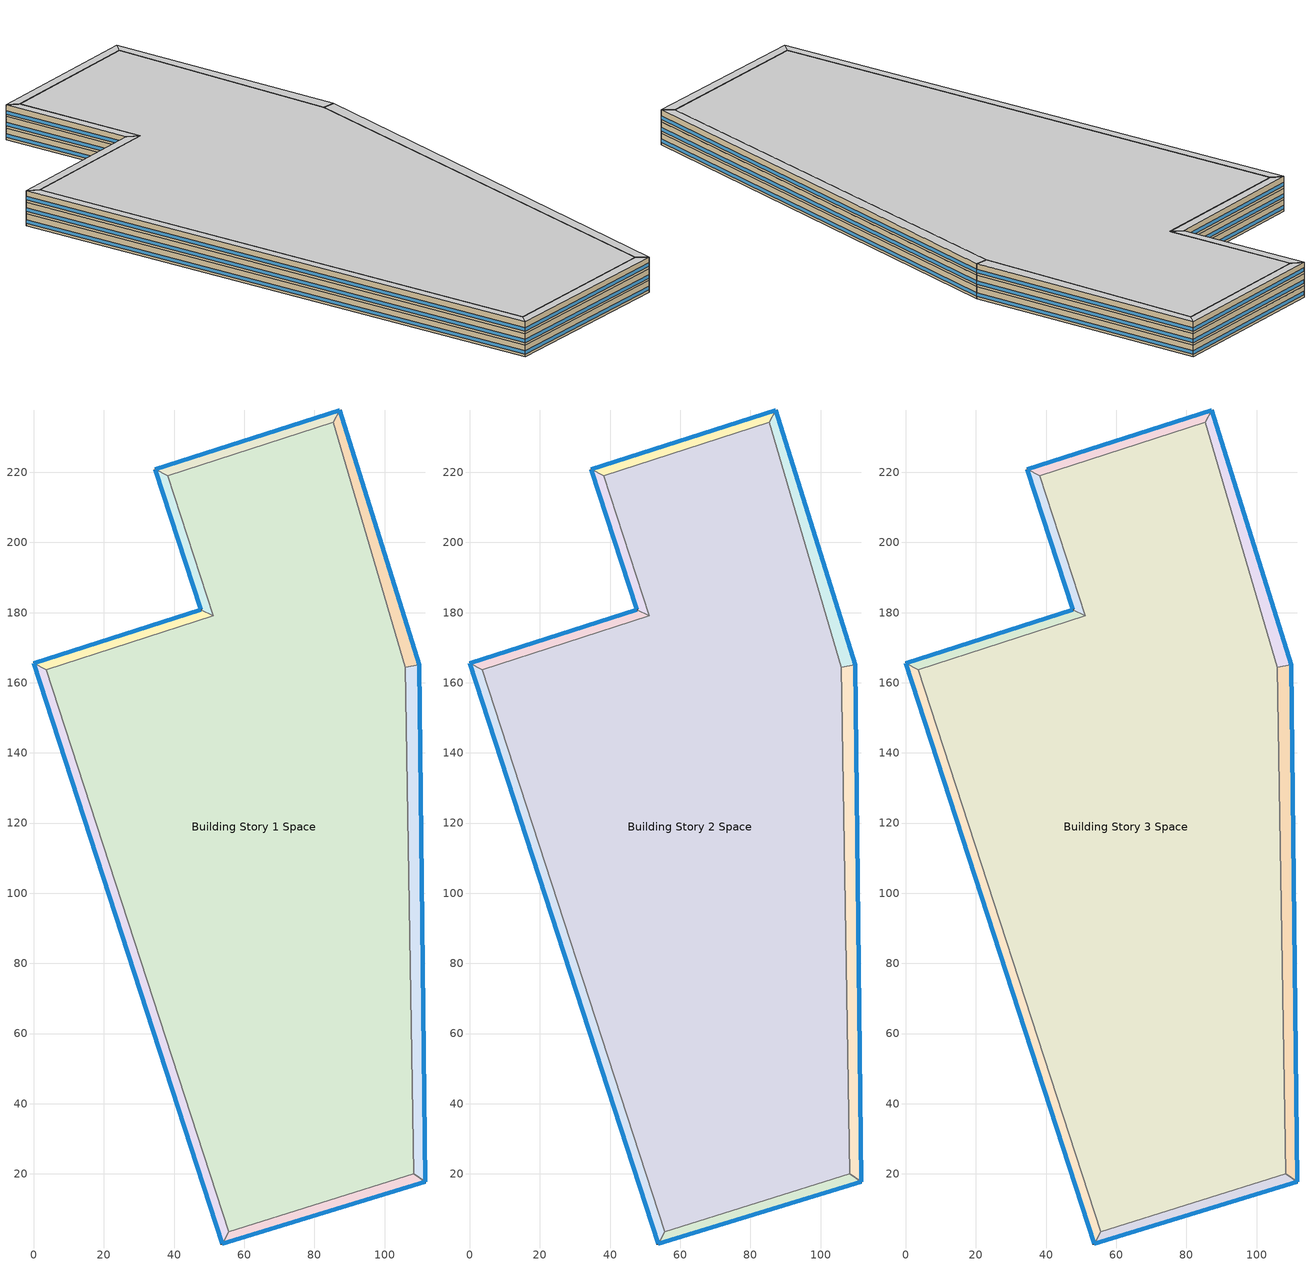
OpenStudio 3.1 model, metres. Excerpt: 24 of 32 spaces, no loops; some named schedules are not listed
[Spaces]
Building Story 1 Space
 floor ground: 105.93,164.49 108.38,20.09 55.57,3.55 3.56,163.73 51.15,179.06 38.19,218.99 85.39,234.21 z0
 wall adiabatic (Typical Interior Wall): 108.38,20.09 105.93,164.49 85.39,234.21 38.19,218.99 51.15,179.06 3.56,163.73 55.57,3.55 108.38,20.09 z0:3.6
 ceiling adiabatic (Typical Interior Floor): 85.39,234.21 38.19,218.99 51.15,179.06 3.56,163.73 55.57,3.55 108.38,20.09 105.93,164.49 z3.6
Building Story 1 Space 1
 floor ground: 109.88,165.12 111.61,17.73 108.38,20.09 105.93,164.49 z0
 wall outside: 111.61,17.73 109.88,165.12 z0:3.6
 wall adiabatic (Typical Interior Wall): 109.88,165.12 105.93,164.49 108.38,20.09 111.61,17.73 z0:3.6
 window: 111.61,17.76 109.88,165.09 z0.76:1.84
 ceiling adiabatic (Typical Interior Ceiling): 105.93,164.49 108.38,20.09 111.61,17.73 109.88,165.12 z3.6
Building Story 1 Space 2
 floor ground: 111.61,17.73 53.73,0 55.57,3.55 108.38,20.09 z0
 wall outside: 53.73,0 111.61,17.73 z0:3.6
 wall adiabatic (Typical Interior Wall): 111.61,17.73 108.38,20.09 55.57,3.55 53.73,0 z0:3.6
 window: 53.75,0.01 111.58,17.72 z0.76:1.84
 ceiling adiabatic (Typical Interior Ceiling): 108.38,20.09 55.57,3.55 53.73,0 111.61,17.73 z3.6
Building Story 1 Space 3
 floor ground: 53.73,0 0,165.55 3.56,163.73 55.57,3.55 z0
 wall outside: 0,165.55 53.73,0 z0:3.6
 wall adiabatic (Typical Interior Wall): 53.73,0 55.57,3.55 3.56,163.73 0,165.55 z0:3.6
 window: 0.01,165.52 53.72,0.02 z0.76:1.84
 ceiling adiabatic (Typical Interior Ceiling): 55.57,3.55 3.56,163.73 0,165.55 53.73,0 z3.6
Building Story 1 Space 4
 floor ground: 0,165.55 47.59,180.88 51.15,179.06 3.56,163.73 z0
 wall outside: 47.59,180.88 0,165.55 z0:3.6
 wall adiabatic (Typical Interior Wall): 0,165.55 3.56,163.73 51.15,179.06 47.59,180.88 z0:3.6
 window: 47.56,180.87 0.02,165.55 z0.76:1.84
 ceiling adiabatic (Typical Interior Ceiling): 3.56,163.73 51.15,179.06 47.59,180.88 0,165.55 z3.6
Building Story 1 Space 5
 floor ground: 47.59,180.88 34.63,220.81 38.19,218.99 51.15,179.06 z0
 wall outside: 34.63,220.81 47.59,180.88 z0:3.6
 wall adiabatic (Typical Interior Wall): 47.59,180.88 51.15,179.06 38.19,218.99 34.63,220.81 z0:3.6
 window: 34.64,220.79 47.58,180.9 z0.76:1.84
 ceiling adiabatic (Typical Interior Ceiling): 51.15,179.06 38.19,218.99 34.63,220.81 47.59,180.88 z3.6
Building Story 1 Space 6
 floor ground: 34.63,220.81 87.23,237.76 85.39,234.21 38.19,218.99 z0
 wall outside: 87.23,237.76 34.63,220.81 z0:3.6
 wall adiabatic (Typical Interior Wall): 34.63,220.81 38.19,218.99 85.39,234.21 87.23,237.76 z0:3.6
 window: 87.2,237.75 34.65,220.82 z0.76:1.84
 ceiling adiabatic (Typical Interior Ceiling): 38.19,218.99 85.39,234.21 87.23,237.76 34.63,220.81 z3.6
Building Story 1 Space 7
 floor ground: 87.23,237.76 109.88,165.12 105.93,164.49 85.39,234.21 z0
 wall outside: 109.88,165.12 87.23,237.76 z0:3.6
 wall adiabatic (Typical Interior Wall): 87.23,237.76 85.39,234.21 105.93,164.49 109.88,165.12 z0:3.6
 window: 109.87,165.14 87.24,237.73 z0.76:1.84
 ceiling adiabatic (Typical Interior Ceiling): 85.39,234.21 105.93,164.49 109.88,165.12 87.23,237.76 z3.6
Building Story 2 Space
 floor adiabatic (Typical Interior Floor): 105.93,164.49 108.38,20.09 55.57,3.55 3.56,163.73 51.15,179.06 38.19,218.99 85.39,234.21 z3.6
 wall adiabatic (Typical Interior Wall): 108.38,20.09 105.93,164.49 85.39,234.21 38.19,218.99 51.15,179.06 3.56,163.73 55.57,3.55 108.38,20.09 z3.6:7.2
 ceiling adiabatic (Typical Interior Floor): 85.39,234.21 38.19,218.99 51.15,179.06 3.56,163.73 55.57,3.55 108.38,20.09 105.93,164.49 z7.2
Building Story 2 Space 1
 floor adiabatic (Typical Interior Ceiling): 109.88,165.12 111.61,17.73 108.38,20.09 105.93,164.49 z3.6
 wall outside: 111.61,17.73 109.88,165.12 z3.6:7.2
 wall adiabatic (Typical Interior Wall): 109.88,165.12 105.93,164.49 108.38,20.09 111.61,17.73 z3.6:7.2
 window: 111.61,17.76 109.88,165.09 z4.36:5.44
 ceiling adiabatic (Typical Interior Floor): 105.93,164.49 108.38,20.09 111.61,17.73 109.88,165.12 z7.2
Building Story 2 Space 2
 floor adiabatic (Typical Interior Ceiling): 111.61,17.73 53.73,0 55.57,3.55 108.38,20.09 z3.6
 wall outside: 53.73,0 111.61,17.73 z3.6:7.2
 wall adiabatic (Typical Interior Wall): 111.61,17.73 108.38,20.09 55.57,3.55 53.73,0 z3.6:7.2
 window: 53.75,0.01 111.58,17.72 z4.36:5.44
 ceiling adiabatic (Typical Interior Floor): 108.38,20.09 55.57,3.55 53.73,0 111.61,17.73 z7.2
Building Story 2 Space 3
 floor adiabatic (Typical Interior Ceiling): 53.73,0 0,165.55 3.56,163.73 55.57,3.55 z3.6
 wall outside: 0,165.55 53.73,0 z3.6:7.2
 wall adiabatic (Typical Interior Wall): 53.73,0 55.57,3.55 3.56,163.73 0,165.55 z3.6:7.2
 window: 0.01,165.52 53.72,0.02 z4.36:5.44
 ceiling adiabatic (Typical Interior Floor): 55.57,3.55 3.56,163.73 0,165.55 53.73,0 z7.2
Building Story 2 Space 4
 floor adiabatic (Typical Interior Ceiling): 0,165.55 47.59,180.88 51.15,179.06 3.56,163.73 z3.6
 wall outside: 47.59,180.88 0,165.55 z3.6:7.2
 wall adiabatic (Typical Interior Wall): 0,165.55 3.56,163.73 51.15,179.06 47.59,180.88 z3.6:7.2
 window: 47.56,180.87 0.02,165.55 z4.36:5.44
 ceiling adiabatic (Typical Interior Floor): 3.56,163.73 51.15,179.06 47.59,180.88 0,165.55 z7.2
Building Story 2 Space 5
 floor adiabatic (Typical Interior Ceiling): 47.59,180.88 34.63,220.81 38.19,218.99 51.15,179.06 z3.6
 wall outside: 34.63,220.81 47.59,180.88 z3.6:7.2
 wall adiabatic (Typical Interior Wall): 47.59,180.88 51.15,179.06 38.19,218.99 34.63,220.81 z3.6:7.2
 window: 34.64,220.79 47.58,180.9 z4.36:5.44
 ceiling adiabatic (Typical Interior Floor): 51.15,179.06 38.19,218.99 34.63,220.81 47.59,180.88 z7.2
Building Story 2 Space 6
 floor adiabatic (Typical Interior Ceiling): 34.63,220.81 87.23,237.76 85.39,234.21 38.19,218.99 z3.6
 wall outside: 87.23,237.76 34.63,220.81 z3.6:7.2
 wall adiabatic (Typical Interior Wall): 34.63,220.81 38.19,218.99 85.39,234.21 87.23,237.76 z3.6:7.2
 window: 87.2,237.75 34.65,220.82 z4.36:5.44
 ceiling adiabatic (Typical Interior Floor): 38.19,218.99 85.39,234.21 87.23,237.76 34.63,220.81 z7.2
Building Story 2 Space 7
 floor adiabatic (Typical Interior Ceiling): 87.23,237.76 109.88,165.12 105.93,164.49 85.39,234.21 z3.6
 wall outside: 109.88,165.12 87.23,237.76 z3.6:7.2
 wall adiabatic (Typical Interior Wall): 87.23,237.76 85.39,234.21 105.93,164.49 109.88,165.12 z3.6:7.2
 window: 109.87,165.14 87.24,237.73 z4.36:5.44
 ceiling adiabatic (Typical Interior Ceiling): 85.39,234.21 105.93,164.49 109.88,165.12 87.23,237.76 z7.2
Building Story 3 Space
 floor adiabatic (Typical Interior Floor): 105.93,164.49 108.38,20.09 55.57,3.55 3.56,163.73 51.15,179.06 38.19,218.99 85.39,234.21 z7.2
 wall adiabatic (Typical Interior Wall): 108.38,20.09 105.93,164.49 85.39,234.21 38.19,218.99 51.15,179.06 3.56,163.73 55.57,3.55 108.38,20.09 z7.2:10.8
 ceiling adiabatic (Typical Interior Ceiling): 85.39,234.21 38.19,218.99 51.15,179.06 3.56,163.73 55.57,3.55 108.38,20.09 105.93,164.49 z10.8
Building Story 3 Space 1
 floor adiabatic (Typical Interior Floor): 109.88,165.12 111.61,17.73 108.38,20.09 105.93,164.49 z7.2
 wall outside: 111.61,17.73 109.88,165.12 z7.2:10.8
 wall adiabatic (Typical Interior Wall): 109.88,165.12 105.93,164.49 108.38,20.09 111.61,17.73 z7.2:10.8
 window: 111.61,17.76 109.88,165.09 z7.96:9.04
 ceiling adiabatic (Typical Interior Ceiling): 105.93,164.49 108.38,20.09 111.61,17.73 109.88,165.12 z10.8
Building Story 3 Space 2
 floor adiabatic (Typical Interior Floor): 111.61,17.73 53.73,0 55.57,3.55 108.38,20.09 z7.2
 wall outside: 53.73,0 111.61,17.73 z7.2:10.8
 wall adiabatic (Typical Interior Wall): 111.61,17.73 108.38,20.09 55.57,3.55 53.73,0 z7.2:10.8
 window: 53.75,0.01 111.58,17.72 z7.96:9.04
 ceiling adiabatic (Typical Interior Ceiling): 108.38,20.09 55.57,3.55 53.73,0 111.61,17.73 z10.8
Building Story 3 Space 3
 floor adiabatic (Typical Interior Floor): 53.73,0 0,165.55 3.56,163.73 55.57,3.55 z7.2
 wall outside: 0,165.55 53.73,0 z7.2:10.8
 wall adiabatic (Typical Interior Wall): 53.73,0 55.57,3.55 3.56,163.73 0,165.55 z7.2:10.8
 window: 0.01,165.52 53.72,0.02 z7.96:9.04
 ceiling adiabatic (Typical Interior Ceiling): 55.57,3.55 3.56,163.73 0,165.55 53.73,0 z10.8
Building Story 3 Space 4
 floor adiabatic (Typical Interior Floor): 0,165.55 47.59,180.88 51.15,179.06 3.56,163.73 z7.2
 wall outside: 47.59,180.88 0,165.55 z7.2:10.8
 wall adiabatic (Typical Interior Wall): 0,165.55 3.56,163.73 51.15,179.06 47.59,180.88 z7.2:10.8
 window: 47.56,180.87 0.02,165.55 z7.96:9.04
 ceiling adiabatic (Typical Interior Ceiling): 3.56,163.73 51.15,179.06 47.59,180.88 0,165.55 z10.8
Building Story 3 Space 5
 floor adiabatic (Typical Interior Floor): 47.59,180.88 34.63,220.81 38.19,218.99 51.15,179.06 z7.2
 wall outside: 34.63,220.81 47.59,180.88 z7.2:10.8
 wall adiabatic (Typical Interior Wall): 47.59,180.88 51.15,179.06 38.19,218.99 34.63,220.81 z7.2:10.8
 window: 34.64,220.79 47.58,180.9 z7.96:9.04
 ceiling adiabatic (Typical Interior Ceiling): 51.15,179.06 38.19,218.99 34.63,220.81 47.59,180.88 z10.8
Building Story 3 Space 6
 floor adiabatic (Typical Interior Floor): 34.63,220.81 87.23,237.76 85.39,234.21 38.19,218.99 z7.2
 wall outside: 87.23,237.76 34.63,220.81 z7.2:10.8
 wall adiabatic (Typical Interior Wall): 34.63,220.81 38.19,218.99 85.39,234.21 87.23,237.76 z7.2:10.8
 window: 87.2,237.75 34.65,220.82 z7.96:9.04
 ceiling adiabatic (Typical Interior Ceiling): 38.19,218.99 85.39,234.21 87.23,237.76 34.63,220.81 z10.8
Building Story 3 Space 7
 floor adiabatic (Typical Interior Ceiling): 87.23,237.76 109.88,165.12 105.93,164.49 85.39,234.21 z7.2
 wall outside: 109.88,165.12 87.23,237.76 z7.2:10.8
 wall adiabatic (Typical Interior Wall): 87.23,237.76 85.39,234.21 105.93,164.49 109.88,165.12 z7.2:10.8
 window: 109.87,165.14 87.24,237.73 z7.96:9.04
 ceiling adiabatic (Typical Interior Ceiling): 85.39,234.21 105.93,164.49 109.88,165.12 87.23,237.76 z10.8
shading: 109.88,165.12 111.61,17.73 53.73,0 0,165.55 47.59,180.88 34.63,220.81 87.23,237.76 z0; 109.88,165.12 111.61,17.73 53.73,0 0,165.55 47.59,180.88 34.63,220.81 87.23,237.76 z0; 109.88,165.12 111.61,17.73 53.73,0 0,165.55 47.59,180.88 34.63,220.81 87.23,237.76 z0; 109.88,165.12 111.61,17.73 53.73,0 0,165.55 47.59,180.88 34.63,220.81 87.23,237.76 z0; 109.88,165.12 111.61,17.73 53.73,0 0,165.55 47.59,180.88 34.63,220.81 87.23,237.76 z0; 109.88,165.12 111.61,17.73 53.73,0 0,165.55 47.59,180.88 34.63,220.81 87.23,237.76 z0; 109.88,165.12 111.61,17.73 53.73,0 0,165.55 47.59,180.88 34.63,220.81 87.23,237.76 z0; 109.88,165.12 111.61,17.73 53.73,0 0,165.55 47.59,180.88 34.63,220.81 87.23,237.76 z0; 109.88,165.12 111.61,17.73 53.73,0 0,165.55 47.59,180.88 34.63,220.81 87.23,237.76 z0; 109.88,165.12 111.61,17.73 53.73,0 0,165.55 47.59,180.88 34.63,220.81 87.23,237.76 z0; 109.88,165.12 111.61,17.73 53.73,0 0,165.55 47.59,180.88 34.63,220.81 87.23,237.76 z0
[Site]
Buffalo Niagara Intl Ap_NY_USA: Latitude {deg}=42.8132; Longitude {deg}=-78.8479; Time Zone {hr}=-5; Elevation {m}=215; Terrain=City
[Site:WaterMainsTemperature]
Calculation Method=Correlation; Annual Average Outdoor Air Temperature {C}=8.96667; Maximum Difference In Monthly Average Outdoor Air Temperatures {deltaC}=26.2
[SizingPeriod:DesignDay] Barometric Pressure {Pa}=98769; Sky Clearness=0; Rain Indicator=0; Snow Indicator=0; Day of Month=21; Daylight Saving Time Indicator=0; Humidity Indicating Type=Wetbulb; Dry-Bulb Temperature Range Modifier Type=DefaultMultipliers
Name | Maximum Dry-Bulb Temperature {C} | Daily Dry-Bulb Temperature Range {deltaC} | Humidity Indicating Conditions at Maximum Dry-Bulb | Wind Speed {m/s} | Wind Direction {deg} | Month | Day Type | Solar Model Indicator | ASHRAE Taub | ASHRAE Taud
Buffalo Niagara Intl Ap Ann Clg .4% Condns DB=>MWB 1 | 30.3 | 9.3 | 21.8 | 5.7 | 240 | 7 | SummerDesignDay | ASHRAETau | 0.462 | 2.001
Buffalo Niagara Intl Ap Ann Clg .4% Condns WB=>MDB 1 | 27.8 | 9.3 | 23.8 | 5.7 | 240 | 7 | SummerDesignDay | ASHRAETau | 0.462 | 2.001
Buffalo Niagara Intl Ap Ann Htg 99.6% Condns DB 1 | -16.3 | 0 | -16.3 | 5.1 | 270 | 1 | WinterDesignDay | ASHRAEClearSky
[ClimateZones]
Climate Zone Institution Name 1=ASHRAE; Climate Zone Document Name 1=ANSI/ASHRAE Standard 169; Climate Zone Document Year 1=2006; Climate Zone Value 1=6A
[Site:GroundTemperature:FCfactorMethod]
January Ground Temperature {C}=7.4; February Ground Temperature {C}=-0; March Ground Temperature {C}=-7.6; April Ground Temperature {C}=-12.6; May Ground Temperature {C}=-7.7; June Ground Temperature {C}=0.3; July Ground Temperature {C}=7; August Ground Temperature {C}=14.2; September Ground Temperature {C}=19.2; October Ground Temperature {C}=20.9; November Ground Temperature {C}=20; December Ground Temperature {C}=15.4
[Building]
Mixed_use 1: Nominal Floor to Floor Height {m}=3.6; Default Construction Set=Res 90.1-2013 - Office - ASHRAE 169-2013-6A; Standards Number of Stories=4; Standards Number of Above Ground Stories=4; Standards Building Type=Office
[DefaultConstructionSet]
Res 90.1-2013 - Office - ASHRAE 169-2013-6A: Default Exterior Surface Constructions=Default Surface Constructions 1; Default Interior Surface Constructions=Default Surface Constructions 2; Default Ground Contact Surface Constructions=Default Surface Constructions 3; Default Exterior SubSurface Constructions=Default Sub Surface Constructions 1; Default Interior SubSurface Constructions=Default Sub Surface Constructions 2; Interior Partition Construction=Typical Interior Partition
[DefaultSurfaceConstructions]
Name | Floor Construction | Wall Construction | Roof Ceiling Construction
Default Surface Constructions 1 | Typical Insulated Exterior Mass Floor R-19.61 | Typical Insulated Exterior Mass Wall R-12.5 | Typical IEAD Roof R-31.25
Default Surface Constructions 2 | Typical Interior Floor | Typical Interior Wall | Typical Interior Ceiling
Default Surface Constructions 3 | Typical Insulated Carpeted 8in Slab Floor | Typical Insulated Basement Mass Wall
[Construction]
Typical Insulated Exterior Mass Floor R-19.61: Typical Insulation R-17.04, 4 in. Normalweight Concrete Floor, Typical Carpet Pad
Typical Insulated Exterior Mass Wall R-12.5: 1IN Stucco, 8IN CONCRETE HW RefBldg, Typical Insulation R-10.11, 1/2IN Gypsum
Typical IEAD Roof R-31.25: Roof Membrane, Typical Insulation R-30.13, Metal Roof Surface
Typical Interior Floor: 100mm Normalweight concrete floor, CP02 CARPET PAD
Typical Interior Wall: G01 13mm gypsum board, G01 13mm gypsum board
Typical Interior Ceiling: CP02 CARPET PAD, 100mm Normalweight concrete floor
Typical Insulated Carpeted 8in Slab Floor: 8 in. Normalweight Concrete Floor, Typical Carpet Pad
Typical Insulated Basement Mass Wall: 8 in. Concrete Block Basement Wall
U 0.48 SHGC 0.40 Dbl Ref-D Clr 6mm/13mm: REF D CLEAR 6MM, AIR 13MM, CLEAR 6MM
Typical Insulated Metal Door R-2.0: F08 Metal surface, Typical Insulation R-1.15
U 0.44 SHGC 0.26 Dbl Ref-B-H Clr 6mm/13mm Air: REF B CLEAR HI 6MM, AIR 13MM, CLEAR 6MM
Typical Overhead Door R-2.0: Typical Insulation R-1.15 1
Window_U_0.50_SHGC_0.40_Skylight_Frame_Width_0.430_in: Glass_2052_LayerAvg, Gap_1_W_0_0038, Glass_2027F_LayerAvg
Typical Interior Window: Clear 3mm
Typical Interior Door; Typical Interior Partition: G05 25mm wood
InteriorFurnishings 1: Std Wood 6inch 1
InteriorFurnishings 2: Std Wood 6inch 2
[Material:NoMass] Roughness=Smooth; Thermal Absorptance=0.9; Solar Absorptance=0.7
Name | Thermal Resistance {m2-K/W} | Visible Absorptance
Typical Insulation R-17.04 | 3.00072 | 0.7
Typical Carpet Pad; CP02 CARPET PAD | 0.21648 | 0.8
Typical Insulation R-10.11 | 1.78074 | 0.7
Typical Insulation R-30.13 | 5.30668 | 0.7
Typical Insulation R-1.15 | 0.202509 | 0.7
Typical Insulation R-1.15 1 | 0.202527 | 0.7
[Material] Thermal Absorptance=0.9
Name | Roughness | Thickness {m} | Conductivity {W/m-K} | Density {kg/m3} | Specific Heat {J/kg-K} | Solar Absorptance | Visible Absorptance
4 in. Normalweight Concrete Floor | MediumRough | 0.1016 | 2.31 | 2322 | 832 | 0.7 | 0.7
1IN Stucco | Smooth | 0.0253 | 0.6918 | 1858 | 837 | 0.7 | 0.92
8IN CONCRETE HW RefBldg | Rough | 0.2032 | 1.311 | 2240 | 836.8 | 0.7 | 0.7
1/2IN Gypsum | Smooth | 0.0127 | 0.16 | 784.9 | 830 | 0.4 | 0.4
Roof Membrane | VeryRough | 0.0095 | 0.16 | 1121.29 | 1460 | 0.7 | 0.7
Metal Roof Surface; F08 Metal surface | Smooth | 0.0008 | 45.28 | 7824 | 500 | 0.7 | 0.7
100mm Normalweight concrete floor | MediumRough | 0.1016 | 2.31045 | 2322 | 832.557 | 0.7 | 0.7
G01 13mm gypsum board | Smooth | 0.0127 | 0.160031 | 800.001 | 1090.73 | 0.7 | 0.5
8 in. Normalweight Concrete Floor | MediumRough | 0.2032 | 2.31 | 2322 | 832 | 0.7 | 0.7
8 in. Concrete Block Basement Wall | MediumRough | 0.2032 | 1.326 | 1842 | 912 | 0.7 | 0.7
G05 25mm wood | MediumSmooth | 0.0254 | 0.15 | 608 | 1630 | 0.5 | 0.5
Std Wood 6inch 1; Std Wood 6inch 2 | MediumSmooth | 0.15 | 0.12 | 540 | 1210 | 0.7 | 0.7
[DefaultSubSurfaceConstructions]
Name | Fixed Window Construction | Operable Window Construction | Door Construction | Glass Door Construction | Overhead Door Construction | Skylight Construction | Tubular Daylight Dome Construction | Tubular Daylight Diffuser Construction
Default Sub Surface Constructions 1 | U 0.48 SHGC 0.40 Dbl Ref-D Clr 6mm/13mm | U 0.48 SHGC 0.40 Dbl Ref-D Clr 6mm/13mm | Typical Insulated Metal Door R-2.0 | U 0.44 SHGC 0.26 Dbl Ref-B-H Clr 6mm/13mm Air | Typical Overhead Door R-2.0 | Window_U_0.50_SHGC_0.40_Skylight_Frame_Width_0.430_in | Typical Interior Window | Typical Interior Window
Default Sub Surface Constructions 2 | Typical Interior Window | Typical Interior Window | Typical Interior Door
[WindowMaterial:Glazing] Optical Data Type=SpectralAverage; Infrared Transmittance at Normal Incidence=0; Dirt Correction Factor for Solar and Visible Transmittance=1; Solar Diffusing=No
Name | Thickness {m} | Solar Transmittance at Normal Incidence | Front Side Solar Reflectance at Normal Incidence | Back Side Solar Reflectance at Normal Incidence | Visible Transmittance at Normal Incidence | Front Side Visible Reflectance at Normal Incidence | Back Side Visible Reflectance at Normal Incidence | Front Side Infrared Hemispherical Emissivity | Back Side Infrared Hemispherical Emissivity | Conductivity {W/m-K}
REF D CLEAR 6MM | 0.006 | 0.429 | 0.308 | 0.379 | 0.334 | 0.453 | 0.505 | 0.84 | 0.82 | 0.9
CLEAR 6MM | 0.006 | 0.775 | 0.071 | 0.071 | 0.881 | 0.08 | 0.08 | 0.84 | 0.84 | 0.9
REF B CLEAR HI 6MM | 0.006 | 0.24 | 0.16 | 0.32 | 0.3 | 0.16 | 0.29 | 0.84 | 0.6 | 0.9
Glass_2052_LayerAvg | 0.00837 | 0.507767 | 0.054228 | 0.0544931 | 0.586833 | 0.05805 | 0.058397 | 0.84 | 0.84 | 1
Glass_2027F_LayerAvg | 0.004 | 0.369744 | 0.470069 | 0.340935 | 0.765222 | 0.0546 | 0.073741 | 0.03675 | 0.84 | 1
Clear 3mm | 0.003 | 0.837 | 0.075 | 0.075 | 0.898 | 0.081 | 0.081 | 0.84 | 0.84 | 0.9
[WindowMaterial:Gas] Gas Type=Air
Name | Thickness {m}
AIR 13MM | 0.0127
Gap_1_W_0_0038 | 0.0038
[People:Definition] Number of People Calculation Method=People/Area; Fraction Radiant=0.3; Enable ASHRAE 55 Comfort Warnings=Yes; Mean Radiant Temperature Calculation Type=ZoneAveraged; Thermal Comfort Model Type 1=Fanger
Name | People per Space Floor Area {person/m2}
FullServiceRestaurant Dining People Definition | 0.753474
FullServiceRestaurant Kitchen People Definition; Office WholeBuilding - Lg Office People Definition | 0.0538196
[Lights:Definition] Design Level Calculation Method=Watts/Area; Fraction Radiant=0.7; Fraction Visible=0.2; Return Air Fraction=0
Name | Watts per Space Floor Area {W/m2}
FullServiceRestaurant Dining Lights Definition | 9.57988
FullServiceRestaurant Kitchen Lights Definition | 13.0243
Office OfficeLarge Data Center Lights Definition; Office OfficeLarge Main Data Center Lights Definition; Office WholeBuilding - Lg Office Lights Definition | 8.82641
[ElectricEquipment:Definition] Design Level Calculation Method=Watts/Area
Name | Watts per Space Floor Area {W/m2} | Fraction Latent | Fraction Radiant | Fraction Lost
FullServiceRestaurant Dining Elec Equip Definition | 64.9279 | 0.25 | 0.3 | 0
FullServiceRestaurant Kitchen Elec Equip Definition | 403.97 | 0.25 | 0.3 | 0.2
Office OfficeLarge Data Center Elec Equip Definition | 215.278 | 0 | 0.5 | 0
Office OfficeLarge Main Data Center Elec Equip Definition | 484.376 | 0 | 0.5 | 0
Office WholeBuilding - Lg Office Elec Equip Definition | 8.07007 | 0 | 0.5 | 0
Elevator Lift Motor 1 - pre-normalized value was 16055 W. | 0.919002 | 0 | 0 | 1
Elevator Lights 1 - pre-normalized value was 32 W. | 0.00185166 |  | 0.5
Elevator Fan 1 - pre-normalized value was 31 W. | 0.00177204 |  | 0.5
[DesignSpecification:OutdoorAir] Outdoor Air Method=Sum
Name | Outdoor Air Flow per Floor Area {m3/s-m2} | Outdoor Air Flow per Person {m3/s-person}
Blended OA | 0.000409087
Blended OA 1 | 0.0004318
Blended OA 2 | 0.0009144 | 0.00353961
[DefaultScheduleSet]
Story Ground Blended Space Type Schedule Set; Story Mid Blended Space Type Schedule Set; Story Mid2 Blended Space Type Schedule Set
[GasEquipment:Definition]
FullServiceRestaurant Kitchen Gas Equip Definition: Design Level Calculation Method=Watts/Area; Watts per Space Floor Area {W/m2}=649.246; Fraction Latent=0.1; Fraction Radiant=0.2; Fraction Lost=0.7
[SpaceInfiltration:DesignFlowRate] Schedule=Always On Discrete; Design Flow Rate Calculation Method=Flow/ExteriorArea; Constant Term Coefficient=0; Temperature Term Coefficient=0; Velocity Term Coefficient=0.224; Velocity Squared Term Coefficient=0
Name | Space or SpaceType | Flow per Exterior Surface Area {m3/s-m2}
FullServiceRestaurant Dining A  - Story Mid2 Infiltration; FullServiceRestaurant Dining C  - Story Mid2 Infiltration | Story Mid2 Blended Space Type | 7.28183e-05
FullServiceRestaurant Dining A end_b - Story Mid2 Infiltration; FullServiceRestaurant Dining C end_b - Story Mid2 Infiltration; FullServiceRestaurant Kitchen A end_a - Story Mid2 Infiltration; FullServiceRestaurant Kitchen C end_a - Story Mid2 Infiltration | Story Mid2 Blended Space Type | 9.65194e-06
FullServiceRestaurant Dining B end_b - Story Mid2 Infiltration; FullServiceRestaurant Kitchen B end_a - Story Mid2 Infiltration | Story Mid2 Blended Space Type | 0.000104263
FullServiceRestaurant Kitchen A  - Story Mid2 Infiltration; FullServiceRestaurant Kitchen C  - Story Mid2 Infiltration | Story Mid2 Blended Space Type | 8.84018e-05
Office WholeBuilding - Lg Office A  - Story Ground Infiltration; Office WholeBuilding - Lg Office C  - Story Ground Infiltration | Story Ground Blended Space Type | 0.000157058
Office WholeBuilding - Lg Office A  - Story Mid Infiltration; Office WholeBuilding - Lg Office C  - Story Mid Infiltration | Story Mid Blended Space Type | 0.00016122
Office WholeBuilding - Lg Office A end_a - Story Ground Infiltration; Office WholeBuilding - Lg Office C end_a - Story Ground Infiltration | Story Ground Blended Space Type | 9.65194e-06
Office WholeBuilding - Lg Office A end_a - Story Mid Infiltration; Office WholeBuilding - Lg Office A end_b - Story Mid Infiltration; Office WholeBuilding - Lg Office C end_a - Story Mid Infiltration; Office WholeBuilding - Lg Office C end_b - Story Mid Infiltration | Story Mid Blended Space Type | 9.65194e-06
Office WholeBuilding - Lg Office B end_a - Story Ground Infiltration | Story Ground Blended Space Type | 0.000104263
Office WholeBuilding - Lg Office B end_a - Story Mid Infiltration; Office WholeBuilding - Lg Office B end_b - Story Mid Infiltration | Story Mid Blended Space Type | 0.000104263
[ElectricEquipment]
Name | Electric Equipment Definition | Space or SpaceType | Schedule | Multiplier
35 Elevator Lift Motors | Elevator Lift Motor 1 - pre-normalized value was 16055 W. | Story Ground Blended Space Type | Elevator Schedule 1 | 35
35 Elevator Fans | Elevator Fan 1 - pre-normalized value was 31 W. | Story Ground Blended Space Type | Elevator Schedule 3 | 35
35 Elevator Lights | Elevator Lights 1 - pre-normalized value was 32 W. | Story Ground Blended Space Type | Elevator Schedule 2 | 35
Office WholeBuilding - Lg Office Elec Equip 1 | Office WholeBuilding - Lg Office Elec Equip Definition | Story Ground Blended Space Type | OfficeLarge BLDG_EQUIP_SCH | 0.9474
Office OfficeLarge Main Data Center Elec Equip 1 | Office OfficeLarge Main Data Center Elec Equip Definition | Story Ground Blended Space Type | DataCenter_EQUIP_SCH | 0.0338
Office OfficeLarge Data Center Elec Equip 1 | Office OfficeLarge Data Center Elec Equip Definition | Story Ground Blended Space Type | DataCenter_EQUIP_SCH | 0.0188
Office WholeBuilding - Lg Office Elec Equip 2 | Office WholeBuilding - Lg Office Elec Equip Definition | Story Mid Blended Space Type | OfficeLarge BLDG_EQUIP_SCH | 1
FullServiceRestaurant Kitchen Elec Equip 1 | FullServiceRestaurant Kitchen Elec Equip Definition | Story Mid2 Blended Space Type | RestaurantSitDown BLDG_EQUIP_SCH | 0.5456
FullServiceRestaurant Dining Elec Equip 1 | FullServiceRestaurant Dining Elec Equip Definition | Story Mid2 Blended Space Type | RestaurantSitDown BLDG_EQUIP_SCH | 0.4544
[Exterior:Lights:Definition]
Name | Design Level {W}
Parking Areas and Drives Def (W/ft^2) | 0.1
Building Facades Def (W/ft^2) | 0.15
Main Entries Def (W/ft) | 30
Other Doors Def (W/ft) | 20
[Exterior:Lights] Control Option=AstronomicalClock
Name | Exterior Lights Definition | Schedule | Multiplier
Parking Areas and Drives | Parking Areas and Drives Def (W/ft^2) | Schedule Ruleset 2 | 1.76885e+06
Building Facades | Building Facades Def (W/ft^2) | Schedule Ruleset 1 | 17703.4
Main Entries | Main Entries Def (W/ft) | Schedule Ruleset 2 | 75.2184
Other Doors | Other Doors Def (W/ft) | Schedule Ruleset 2 | 225.6552
[ThermostatSetpoint:DualSetpoint]
Name | Heating Setpoint Temperature Schedule | Cooling Setpoint Temperature Schedule
Story Ground Blended Space Type Thermostat; Story Ground Blended Space Type Thermostat 1; Story Ground Blended Space Type Thermostat 2; Story Ground Blended Space Type Thermostat 3; Story Ground Blended Space Type Thermostat 4; Story Ground Blended Space Type Thermostat 5; Story Ground Blended Space Type Thermostat 6; Story Ground Blended Space Type Thermostat 7; Story Mid Blended Space Type Thermostat; Story Mid Blended Space Type Thermostat 1; Story Mid Blended Space Type Thermostat 2; Story Mid Blended Space Type Thermostat 3; Story Mid Blended Space Type Thermostat 4; Story Mid Blended Space Type Thermostat 5; Story Mid Blended Space Type Thermostat 6; Story Mid Blended Space Type Thermostat 7 | OfficeLarge HTGSETP_SCH_YES_OPTIMUM | OfficeLarge CLGSETP_SCH_NO_SETBACK
Story Mid2 Blended Space Type Thermostat; Story Mid2 Blended Space Type Thermostat 1; Story Mid2 Blended Space Type Thermostat 2; Story Mid2 Blended Space Type Thermostat 3; Story Mid2 Blended Space Type Thermostat 4; Story Mid2 Blended Space Type Thermostat 5; Story Mid2 Blended Space Type Thermostat 6; Story Mid2 Blended Space Type Thermostat 7 | RestaurantSitDown HTGSETP_KITCHEN_SCH_NO_OPTIMUM | RestaurantSitDown CLGSETP_KITCHEN_SCH_NO_OPTIMUM
[InternalMass:Definition] Design Level Calculation Method=SurfaceArea/Area; Surface Area per Space Floor Area=2
Name | Construction
Internal Mass Definition 2 | InteriorFurnishings 1
Internal Mass Definition 3 | InteriorFurnishings 2
[InternalMass]
Name | Internal Mass Definition | Space or SpaceType | Multiplier
Office OfficeLarge Main Data Center B  - Story Ground Mass | Internal Mass Definition 2 | Story Ground Blended Space Type | 0.0309361
FullServiceRestaurant Kitchen A  - Story Mid2 Mass; FullServiceRestaurant Kitchen C  - Story Mid2 Mass | Internal Mass Definition 2 | Story Mid2 Blended Space Type | 0.0219177
Office OfficeLarge Data Center B  - Story Ground Mass | Internal Mass Definition 2 | Story Ground Blended Space Type | 0.0172071
Office OfficeLarge Data Center A  - Story Ground Mass; Office OfficeLarge Data Center C  - Story Ground Mass | Internal Mass Definition 2 | Story Ground Blended Space Type | 0.000796458
Office WholeBuilding - Lg Office A  - Story Ground Mass; Office WholeBuilding - Lg Office C  - Story Ground Mass | Internal Mass Definition 2 | Story Ground Blended Space Type | 0.0389399
Office WholeBuilding - Lg Office B end_a - Story Mid Mass; Office WholeBuilding - Lg Office B end_b - Story Mid Mass | Internal Mass Definition 2 | Story Mid Blended Space Type | 0.0258501
FullServiceRestaurant Dining A end_b - Story Mid2 Mass; FullServiceRestaurant Dining C end_b - Story Mid2 Mass; FullServiceRestaurant Kitchen A end_a - Story Mid2 Mass; FullServiceRestaurant Kitchen C end_a - Story Mid2 Mass | Internal Mass Definition 2 | Story Mid2 Blended Space Type | 0.00119652
Office WholeBuilding - Lg Office B end_a - Story Ground Mass | Internal Mass Definition 2 | Story Ground Blended Space Type | 0.0258501
Office WholeBuilding - Lg Office A  - Story Mid Mass; Office WholeBuilding - Lg Office C  - Story Mid Mass | Internal Mass Definition 2 | Story Mid Blended Space Type | 0.0399717
Office OfficeLarge Main Data Center A  - Story Ground Mass; Office OfficeLarge Main Data Center C  - Story Ground Mass | Internal Mass Definition 2 | Story Ground Blended Space Type | 0.00143193
Office WholeBuilding - Lg Office C end_a - Story Ground Mass; Office WholeBuilding - Lg Office A end_a - Story Ground Mass | Internal Mass Definition 2 | Story Ground Blended Space Type | 0.00119652
FullServiceRestaurant Kitchen B  - Story Mid2 Mass | Internal Mass Definition 2 | Story Mid2 Blended Space Type | 0.473521
Office WholeBuilding - Lg Office B  - Story Ground Mass | Internal Mass Definition 2 | Story Ground Blended Space Type | 0.841277
Office WholeBuilding - Lg Office A end_a - Story Mid Mass; Office WholeBuilding - Lg Office A end_b - Story Mid Mass; Office WholeBuilding - Lg Office C end_b - Story Mid Mass; Office WholeBuilding - Lg Office C end_a - Story Mid Mass | Internal Mass Definition 2 | Story Mid Blended Space Type | 0.00119652
Office WholeBuilding - Lg Office B  - Story Mid Mass | Internal Mass Definition 2 | Story Mid Blended Space Type | 0.86357
FullServiceRestaurant Kitchen B end_a - Story Mid2 Mass; FullServiceRestaurant Dining B end_b - Story Mid2 Mass | Internal Mass Definition 2 | Story Mid2 Blended Space Type | 0.0258501
FullServiceRestaurant Dining A  - Story Mid2 Mass; FullServiceRestaurant Dining C  - Story Mid2 Mass | Internal Mass Definition 2 | Story Mid2 Blended Space Type | 0.018054
FullServiceRestaurant Dining B  - Story Mid2 Mass | Internal Mass Definition 2 | Story Mid2 Blended Space Type | 0.390049
Building Story 2 Space 4 Mass | Internal Mass Definition 3 | Building Story 2 Space 4 | 1
Building Story 2 Space 3 Mass | Internal Mass Definition 3 | Building Story 2 Space 3 | 1
Building Story 3 Space 2 Mass | Internal Mass Definition 3 | Building Story 3 Space 2 | 1
Building Story 2 Space 2 Mass | Internal Mass Definition 3 | Building Story 2 Space 2 | 1
Building Story 1 Space 6 Mass | Internal Mass Definition 3 | Building Story 1 Space 6 | 1
Building Story 1 Space 7 Mass | Internal Mass Definition 3 | Building Story 1 Space 7 | 1
Building Story 2 Space 5 Mass | Internal Mass Definition 3 | Building Story 2 Space 5 | 1
Building Story 1 Space 4 Mass | Internal Mass Definition 3 | Building Story 1 Space 4 | 1
Building Story 1 Space 5 Mass | Internal Mass Definition 3 | Building Story 1 Space 5 | 1
Building Story 2 Space 6 Mass | Internal Mass Definition 3 | Building Story 2 Space 6 | 1
Building Story 1 Space Mass | Internal Mass Definition 3 | Building Story 1 Space | 1
Building Story 3 Space 6 Mass | Internal Mass Definition 3 | Building Story 3 Space 6 | 1
Building Story 1 Space 2 Mass | Internal Mass Definition 3 | Building Story 1 Space 2 | 1
Building Story 2 Space 1 Mass | Internal Mass Definition 3 | Building Story 2 Space 1 | 1
Building Story 2 Space Mass | Internal Mass Definition 3 | Building Story 2 Space | 1
Building Story 3 Space 4 Mass | Internal Mass Definition 3 | Building Story 3 Space 4 | 1
Building Story 1 Space 1 Mass | Internal Mass Definition 3 | Building Story 1 Space 1 | 1
Building Story 1 Space 3 Mass | Internal Mass Definition 3 | Building Story 1 Space 3 | 1
Building Story 2 Space 7 Mass | Internal Mass Definition 3 | Building Story 2 Space 7 | 1
Building Story 3 Space Mass | Internal Mass Definition 3 | Building Story 3 Space | 1
Building Story 3 Space 1 Mass | Internal Mass Definition 3 | Building Story 3 Space 1 | 1
Building Story 3 Space 3 Mass | Internal Mass Definition 3 | Building Story 3 Space 3 | 1
Building Story 3 Space 5 Mass | Internal Mass Definition 3 | Building Story 3 Space 5 | 1
Building Story 3 Space 7 Mass | Internal Mass Definition 3 | Building Story 3 Space 7 | 1
[People] Work Efficiency Schedule=Work Efficiency Schedule; Clothing Insulation Schedule=Clothing Schedule; Air Velocity Schedule=Air Velocity Schedule
Name | People Definition | Space or SpaceType | Number of People Schedule | Activity Level Schedule | Multiplier
Office WholeBuilding - Lg Office People 1 | Office WholeBuilding - Lg Office People Definition | Story Ground Blended Space Type | OfficeLarge BLDG_OCC_SCH | OfficeLarge ACTIVITY_SCH | 0.9474
Office WholeBuilding - Lg Office People 2 | Office WholeBuilding - Lg Office People Definition | Story Mid Blended Space Type | OfficeLarge BLDG_OCC_SCH | OfficeLarge ACTIVITY_SCH | 1
FullServiceRestaurant Kitchen People 1 | FullServiceRestaurant Kitchen People Definition | Story Mid2 Blended Space Type | RestaurantSitDown BLDG_OCC_SCH | RestaurantSitDown ACTIVITY_SCH | 0.5456
FullServiceRestaurant Dining People 1 | FullServiceRestaurant Dining People Definition | Story Mid2 Blended Space Type | RestaurantSitDown BLDG_OCC_SCH | RestaurantSitDown ACTIVITY_SCH | 0.4544
[Lights] Fraction Replaceable=1
Name | Lights Definition | Space or SpaceType | Schedule | Multiplier
Office WholeBuilding - Lg Office Lights 1 | Office WholeBuilding - Lg Office Lights Definition | Story Ground Blended Space Type | OfficeLarge BLDG_LIGHT_SCH_2013 | 0.9474
Office OfficeLarge Main Data Center Lights 1 | Office OfficeLarge Main Data Center Lights Definition | Story Ground Blended Space Type | OfficeLarge BLDG_LIGHT_SCH_2013 | 0.0338
Office OfficeLarge Data Center Lights 1 | Office OfficeLarge Data Center Lights Definition | Story Ground Blended Space Type | OfficeLarge BLDG_LIGHT_SCH_2013 | 0.0188
Office WholeBuilding - Lg Office Lights 2 | Office WholeBuilding - Lg Office Lights Definition | Story Mid Blended Space Type | OfficeLarge BLDG_LIGHT_SCH_2013 | 1
FullServiceRestaurant Kitchen Lights 1 | FullServiceRestaurant Kitchen Lights Definition | Story Mid2 Blended Space Type | RestaurantSitDown BLDG_LIGHT_KITCHEN_SCH_2010_2013 | 0.5456
FullServiceRestaurant Dining Lights 1 | FullServiceRestaurant Dining Lights Definition | Story Mid2 Blended Space Type | RestaurantSitDown BLDG_LIGHT_DINING_SCH_2013 | 0.4544
[GasEquipment]
FullServiceRestaurant Kitchen Gas Equip 1: Gas Equipment Definition=FullServiceRestaurant Kitchen Gas Equip Definition; Space or SpaceType=Story Mid2 Blended Space Type; Schedule=RestaurantSitDown Rest_GAS_EQUIP_SCH; Multiplier=0.5456
[SpaceType]
Name | Default Schedule Set | Design Specification Outdoor Air Object | Standards Building Type | Standards Space Type
Story Ground Blended Space Type | Story Ground Blended Space Type Schedule Set | Blended OA | Office | WholeBuilding - Lg Office
Story Mid Blended Space Type | Story Mid Blended Space Type Schedule Set | Blended OA 1 | Office | WholeBuilding - Lg Office
Story Mid2 Blended Space Type | Story Mid2 Blended Space Type Schedule Set | Blended OA 2 | FullServiceRestaurant | Kitchen
[Space]
Name | Space Type | Building Story | Thermal Zone
Building Story 1 Space | Story Ground Blended Space Type | Building Story 1 | Building Story 1 ThermalZone
Building Story 1 Space 1 | Story Ground Blended Space Type | Building Story 1 | Building Story 1 ThermalZone 1
Building Story 1 Space 2 | Story Ground Blended Space Type | Building Story 1 | Building Story 1 ThermalZone 2
Building Story 1 Space 3 | Story Ground Blended Space Type | Building Story 1 | Building Story 1 ThermalZone 3
Building Story 1 Space 4 | Story Ground Blended Space Type | Building Story 1 | Building Story 1 ThermalZone 4
Building Story 1 Space 5 | Story Ground Blended Space Type | Building Story 1 | Building Story 1 ThermalZone 5
Building Story 1 Space 6 | Story Ground Blended Space Type | Building Story 1 | Building Story 1 ThermalZone 6
Building Story 1 Space 7 | Story Ground Blended Space Type | Building Story 1 | Building Story 1 ThermalZone 7
Building Story 2 Space | Story Mid Blended Space Type | Building Story 2 | Building Story 2 ThermalZone
Building Story 2 Space 1 | Story Mid Blended Space Type | Building Story 2 | Building Story 2 ThermalZone 1
Building Story 2 Space 2 | Story Mid Blended Space Type | Building Story 2 | Building Story 2 ThermalZone 2
Building Story 2 Space 3 | Story Mid Blended Space Type | Building Story 2 | Building Story 2 ThermalZone 3
Building Story 2 Space 4 | Story Mid Blended Space Type | Building Story 2 | Building Story 2 ThermalZone 4
Building Story 2 Space 5 | Story Mid Blended Space Type | Building Story 2 | Building Story 2 ThermalZone 5
Building Story 2 Space 6 | Story Mid Blended Space Type | Building Story 2 | Building Story 2 ThermalZone 6
Building Story 2 Space 7 | Story Mid Blended Space Type | Building Story 2 | Building Story 2 ThermalZone 7
Building Story 3 Space | Story Mid2 Blended Space Type | Building Story 3 | Building Story 3 ThermalZone
Building Story 3 Space 1 | Story Mid2 Blended Space Type | Building Story 3 | Building Story 3 ThermalZone 1
Building Story 3 Space 2 | Story Mid2 Blended Space Type | Building Story 3 | Building Story 3 ThermalZone 2
Building Story 3 Space 3 | Story Mid2 Blended Space Type | Building Story 3 | Building Story 3 ThermalZone 3
Building Story 3 Space 4 | Story Mid2 Blended Space Type | Building Story 3 | Building Story 3 ThermalZone 4
Building Story 3 Space 5 | Story Mid2 Blended Space Type | Building Story 3 | Building Story 3 ThermalZone 5
Building Story 3 Space 6 | Story Mid2 Blended Space Type | Building Story 3 | Building Story 3 ThermalZone 6
Building Story 3 Space 7 | Story Mid2 Blended Space Type | Building Story 3 | Building Story 3 ThermalZone 7
[BuildingStory] Nominal Floor to Floor Height {m}=3.6
Name | Nominal Z Coordinate {m}
Building Story 1 | 3.6
Building Story 2 | 7.2
Building Story 3 | 10.8
[ThermalZone] Use Ideal Air Loads=No
Name | Thermostat | Primary Daylighting Control | Fraction of Zone Controlled by Primary Daylighting Control | Secondary Daylighting Control | Fraction of Zone Controlled by Secondary Daylighting Control
Building Story 1 ThermalZone | Story Ground Blended Space Type Thermostat
Building Story 1 ThermalZone 1 | Story Ground Blended Space Type Thermostat 1 | Building Story 1 Space 1 Daylt Sensor 1 | 0.352 | Building Story 1 Space 1 Daylt Sensor 2 | 0.15
Building Story 1 ThermalZone 2 | Story Ground Blended Space Type Thermostat 2 | Building Story 1 Space 2 Daylt Sensor 1 | 0.421 | Building Story 1 Space 2 Daylt Sensor 2 | 0.122
Building Story 1 ThermalZone 3 | Story Ground Blended Space Type Thermostat 3 | Building Story 1 Space 3 Daylt Sensor 1 | 0.444 | Building Story 1 Space 3 Daylt Sensor 2 | 0.111
Building Story 1 ThermalZone 4 | Story Ground Blended Space Type Thermostat 4 | Building Story 1 Space 4 Daylt Sensor 1 | 0.441 | Building Story 1 Space 4 Daylt Sensor 2 | 0.108
Building Story 1 ThermalZone 5 | Story Ground Blended Space Type Thermostat 5 | Building Story 1 Space 5 Daylt Sensor 1 | 0.441 | Building Story 1 Space 5 Daylt Sensor 2 | 0.107
Building Story 1 ThermalZone 6 | Story Ground Blended Space Type Thermostat 6 | Building Story 1 Space 6 Daylt Sensor 1 | 0.453 | Building Story 1 Space 6 Daylt Sensor 2 | 0.107
Building Story 1 ThermalZone 7 | Story Ground Blended Space Type Thermostat 7 | Building Story 1 Space 7 Daylt Sensor 1 | 0.374 | Building Story 1 Space 7 Daylt Sensor 2 | 0.141
Building Story 2 ThermalZone | Story Mid Blended Space Type Thermostat
Building Story 2 ThermalZone 1 | Story Mid Blended Space Type Thermostat 1 | Building Story 2 Space 1 Daylt Sensor 1 | 0.352 | Building Story 2 Space 1 Daylt Sensor 2 | 0.15
Building Story 2 ThermalZone 2 | Story Mid Blended Space Type Thermostat 2 | Building Story 2 Space 2 Daylt Sensor 1 | 0.421 | Building Story 2 Space 2 Daylt Sensor 2 | 0.122
Building Story 2 ThermalZone 3 | Story Mid Blended Space Type Thermostat 3 | Building Story 2 Space 3 Daylt Sensor 1 | 0.444 | Building Story 2 Space 3 Daylt Sensor 2 | 0.111
Building Story 2 ThermalZone 4 | Story Mid Blended Space Type Thermostat 4 | Building Story 2 Space 4 Daylt Sensor 1 | 0.441 | Building Story 2 Space 4 Daylt Sensor 2 | 0.108
Building Story 2 ThermalZone 5 | Story Mid Blended Space Type Thermostat 5 | Building Story 2 Space 5 Daylt Sensor 1 | 0.441 | Building Story 2 Space 5 Daylt Sensor 2 | 0.107
Building Story 2 ThermalZone 6 | Story Mid Blended Space Type Thermostat 6 | Building Story 2 Space 6 Daylt Sensor 1 | 0.453 | Building Story 2 Space 6 Daylt Sensor 2 | 0.107
Building Story 2 ThermalZone 7 | Story Mid Blended Space Type Thermostat 7 | Building Story 2 Space 7 Daylt Sensor 1 | 0.374 | Building Story 2 Space 7 Daylt Sensor 2 | 0.141
Building Story 3 ThermalZone | Story Mid2 Blended Space Type Thermostat
Building Story 3 ThermalZone 1 | Story Mid2 Blended Space Type Thermostat 1 | Building Story 3 Space 1 Daylt Sensor 1 | 0.517 | Building Story 3 Space 1 Daylt Sensor 2 | 0.469
Building Story 3 ThermalZone 2 | Story Mid2 Blended Space Type Thermostat 2 | Building Story 3 Space 2 Daylt Sensor 1 | 0.62 | Building Story 3 Space 2 Daylt Sensor 2 | 0.379
Building Story 3 ThermalZone 3 | Story Mid2 Blended Space Type Thermostat 3 | Building Story 3 Space 3 Daylt Sensor 1 | 0.653 | Building Story 3 Space 3 Daylt Sensor 2 | 0.346
Building Story 3 ThermalZone 4 | Story Mid2 Blended Space Type Thermostat 4 | Building Story 3 Space 4 Daylt Sensor 1 | 0.649 | Building Story 3 Space 4 Daylt Sensor 2 | 0.338
Building Story 3 ThermalZone 5 | Story Mid2 Blended Space Type Thermostat 5 | Building Story 3 Space 5 Daylt Sensor 1 | 0.649 | Building Story 3 Space 5 Daylt Sensor 2 | 0.336
Building Story 3 ThermalZone 6 | Story Mid2 Blended Space Type Thermostat 6 | Building Story 3 Space 6 Daylt Sensor 1 | 0.666 | Building Story 3 Space 6 Daylt Sensor 2 | 0.333
Building Story 3 ThermalZone 7 | Story Mid2 Blended Space Type Thermostat 7 | Building Story 3 Space 7 Daylt Sensor 1 | 0.55 | Building Story 3 Space 7 Daylt Sensor 2 | 0.44
[Daylighting:Control] Illuminance Setpoint {lux}=375; Lighting Control Type=Stepped; Minimum Input Power Fraction for Continuous Dimming Control=0.3; Minimum Light Output Fraction for Continuous Dimming Control=0.2; Number of Stepped Control Steps=3; Probability Lighting will be Reset When Needed in Manual Stepped Control=1; Maximum Allowable Discomfort Glare Index=22
Name | Space | Position X-Coordinate {m} | Position Y-Coordinate {m} | Position Z-Coordinate {m}
Building Story 1 Space 1 Daylt Sensor 1 | Building Story 1 Space 1 | 109.528 | 91.4088 | 0.762
Building Story 1 Space 1 Daylt Sensor 2 | Building Story 1 Space 1 | 108.294 | 91.3944 | 0.762
Building Story 1 Space 2 Daylt Sensor 1 | Building Story 1 Space 2 | 82.3105 | 10.0284 | 0.762
Building Story 1 Space 2 Daylt Sensor 2 | Building Story 1 Space 2 | 81.9488 | 11.209 | 0.762
Building Story 1 Space 3 Daylt Sensor 1 | Building Story 1 Space 3 | 28.0201 | 83.1487 | 0.762
Building Story 1 Space 3 Daylt Sensor 2 | Building Story 1 Space 3 | 29.1942 | 83.5297 | 0.762
Building Story 1 Space 4 Daylt Sensor 1 | Building Story 1 Space 4 | 24.1676 | 172.055 | 0.762
Building Story 1 Space 4 Daylt Sensor 2 | Building Story 1 Space 4 | 24.5463 | 170.88 | 0.762
Building Story 1 Space 5 Daylt Sensor 1 | Building Story 1 Space 5 | 42.2667 | 201.22 | 0.762
Building Story 1 Space 5 Daylt Sensor 2 | Building Story 1 Space 5 | 43.4414 | 201.602 | 0.762
Building Story 1 Space 6 Daylt Sensor 1 | Building Story 1 Space 6 | 61.3019 | 228.126 | 0.762
Building Story 1 Space 6 Daylt Sensor 2 | Building Story 1 Space 6 | 61.6806 | 226.951 | 0.762
Building Story 1 Space 7 Daylt Sensor 1 | Building Story 1 Space 7 | 97.394 | 201.074 | 0.762
Building Story 1 Space 7 Daylt Sensor 2 | Building Story 1 Space 7 | 96.2153 | 200.707 | 0.762
Building Story 2 Space 1 Daylt Sensor 1 | Building Story 2 Space 1 | 109.528 | 91.4088 | 4.362
Building Story 2 Space 1 Daylt Sensor 2 | Building Story 2 Space 1 | 108.294 | 91.3944 | 4.362
Building Story 2 Space 2 Daylt Sensor 1 | Building Story 2 Space 2 | 82.3105 | 10.0284 | 4.362
Building Story 2 Space 2 Daylt Sensor 2 | Building Story 2 Space 2 | 81.9488 | 11.209 | 4.362
Building Story 2 Space 3 Daylt Sensor 1 | Building Story 2 Space 3 | 28.0201 | 83.1487 | 4.362
Building Story 2 Space 3 Daylt Sensor 2 | Building Story 2 Space 3 | 29.1942 | 83.5297 | 4.362
Building Story 2 Space 4 Daylt Sensor 1 | Building Story 2 Space 4 | 24.1676 | 172.055 | 4.362
Building Story 2 Space 4 Daylt Sensor 2 | Building Story 2 Space 4 | 24.5463 | 170.88 | 4.362
Building Story 2 Space 5 Daylt Sensor 1 | Building Story 2 Space 5 | 42.2667 | 201.22 | 4.362
Building Story 2 Space 5 Daylt Sensor 2 | Building Story 2 Space 5 | 43.4414 | 201.602 | 4.362
Building Story 2 Space 6 Daylt Sensor 1 | Building Story 2 Space 6 | 61.3019 | 228.126 | 4.362
Building Story 2 Space 6 Daylt Sensor 2 | Building Story 2 Space 6 | 61.6806 | 226.951 | 4.362
Building Story 2 Space 7 Daylt Sensor 1 | Building Story 2 Space 7 | 97.394 | 201.074 | 4.362
Building Story 2 Space 7 Daylt Sensor 2 | Building Story 2 Space 7 | 96.2153 | 200.707 | 4.362
Building Story 3 Space 1 Daylt Sensor 1 | Building Story 3 Space 1 | 109.528 | 91.4088 | 7.962
Building Story 3 Space 1 Daylt Sensor 2 | Building Story 3 Space 1 | 108.294 | 91.3944 | 7.962
Building Story 3 Space 2 Daylt Sensor 1 | Building Story 3 Space 2 | 82.3105 | 10.0284 | 7.962
Building Story 3 Space 2 Daylt Sensor 2 | Building Story 3 Space 2 | 81.9488 | 11.209 | 7.962
Building Story 3 Space 3 Daylt Sensor 1 | Building Story 3 Space 3 | 28.0201 | 83.1487 | 7.962
Building Story 3 Space 3 Daylt Sensor 2 | Building Story 3 Space 3 | 29.1942 | 83.5297 | 7.962
Building Story 3 Space 4 Daylt Sensor 1 | Building Story 3 Space 4 | 24.1676 | 172.055 | 7.962
Building Story 3 Space 4 Daylt Sensor 2 | Building Story 3 Space 4 | 24.5463 | 170.88 | 7.962
Building Story 3 Space 5 Daylt Sensor 1 | Building Story 3 Space 5 | 42.2667 | 201.22 | 7.962
Building Story 3 Space 5 Daylt Sensor 2 | Building Story 3 Space 5 | 43.4414 | 201.602 | 7.962
Building Story 3 Space 6 Daylt Sensor 1 | Building Story 3 Space 6 | 61.3019 | 228.126 | 7.962
Building Story 3 Space 6 Daylt Sensor 2 | Building Story 3 Space 6 | 61.6806 | 226.951 | 7.962
Building Story 3 Space 7 Daylt Sensor 1 | Building Story 3 Space 7 | 97.394 | 201.074 | 7.962
Building Story 3 Space 7 Daylt Sensor 2 | Building Story 3 Space 7 | 96.2153 | 200.707 | 7.962
[Schedule:Ruleset]
Name | Default Day Schedule | Summer Design Day Schedule | Winter Design Day Schedule
Clothing Schedule | Clothing Schedule Default Winter Clothes
Air Velocity Schedule | Air Velocity Schedule Default
Work Efficiency Schedule | Work Efficiency Schedule Default
RestaurantSitDown BLDG_OCC_SCH | RestaurantSitDown BLDG_OCC_SCH Default | RestaurantSitDown BLDG_OCC_SCH Summer Design Day | RestaurantSitDown BLDG_OCC_SCH Winter Design Day
RestaurantSitDown ACTIVITY_SCH | RestaurantSitDown ACTIVITY_SCH Default | RestaurantSitDown ACTIVITY_SCH Summer Design Day | RestaurantSitDown ACTIVITY_SCH Winter Design Day
RestaurantSitDown BLDG_LIGHT_DINING_SCH_2013 | RestaurantSitDown BLDG_LIGHT_DINING_SCH_2013 Default | RestaurantSitDown BLDG_LIGHT_DINING_SCH_2013 Summer Design Day | RestaurantSitDown BLDG_LIGHT_DINING_SCH_2013 Winter Design Day
RestaurantSitDown BLDG_EQUIP_SCH | RestaurantSitDown BLDG_EQUIP_SCH Default | RestaurantSitDown BLDG_EQUIP_SCH Summer Design Day | RestaurantSitDown BLDG_EQUIP_SCH Winter Design Day
RestaurantSitDown BLDG_LIGHT_KITCHEN_SCH_2010_2013 | RestaurantSitDown BLDG_LIGHT_KITCHEN_SCH_2010_2013 Default | RestaurantSitDown BLDG_LIGHT_KITCHEN_SCH_2010_2013 Summer Design Day | RestaurantSitDown BLDG_LIGHT_KITCHEN_SCH_2010_2013 Winter Design Day
OfficeLarge BLDG_LIGHT_SCH_2013 | OfficeLarge BLDG_LIGHT_SCH_2013 Default | OfficeLarge BLDG_LIGHT_SCH_2013 Summer Design Day | OfficeLarge BLDG_LIGHT_SCH_2013 Winter Design Day
DataCenter_EQUIP_SCH | Schedule Day 17 | DataCenter_EQUIP_SCH Summer Design Day | DataCenter_EQUIP_SCH Winter Design Day 11
OfficeLarge BLDG_OCC_SCH | OfficeLarge BLDG_OCC_SCH Default | OfficeLarge BLDG_OCC_SCH Summer Design Day | OfficeLarge BLDG_OCC_SCH Winter Design Day
OfficeLarge ACTIVITY_SCH | OfficeLarge ACTIVITY_SCH Default | OfficeLarge ACTIVITY_SCH Summer Design Day | OfficeLarge ACTIVITY_SCH Winter Design Day
OfficeLarge BLDG_EQUIP_SCH | OfficeLarge BLDG_EQUIP_SCH Default | OfficeLarge BLDG_EQUIP_SCH Summer Design Day | OfficeLarge BLDG_EQUIP_SCH Winter Design Day
Elevator Schedule 1 | 42 space(s) Occ Sch Default 1 | 42 space(s) Occ Sch Summer Design Day 1 | 42 space(s) Occ Sch Winter Design Day 1
Elevator Schedule 2 | 42 space(s) Occ Sch Default 2 | 42 space(s) Occ Sch Summer Design Day 2 | 42 space(s) Occ Sch Winter Design Day 2
Elevator Schedule 3 | 42 space(s) Occ Sch Default 3 | 42 space(s) Occ Sch Summer Design Day 3 | 42 space(s) Occ Sch Winter Design Day 3
Schedule Ruleset 1 | Schedule Day 52
Schedule Ruleset 2 | Schedule Day 53
RestaurantSitDown HTGSETP_KITCHEN_SCH_NO_OPTIMUM | RestaurantSitDown HTGSETP_KITCHEN_SCH_NO_OPTIMUM Default | RestaurantSitDown HTGSETP_KITCHEN_SCH_NO_OPTIMUM Summer Design Day | RestaurantSitDown HTGSETP_KITCHEN_SCH_NO_OPTIMUM Winter Design Day
RestaurantSitDown CLGSETP_KITCHEN_SCH_NO_OPTIMUM | RestaurantSitDown CLGSETP_KITCHEN_SCH_NO_OPTIMUM Default | RestaurantSitDown CLGSETP_KITCHEN_SCH_NO_OPTIMUM Summer Design Day | RestaurantSitDown CLGSETP_KITCHEN_SCH_NO_OPTIMUM Winter Design Day
OfficeLarge HTGSETP_SCH_YES_OPTIMUM | OfficeLarge HTGSETP_SCH_YES_OPTIMUM Default | OfficeLarge HTGSETP_SCH_YES_OPTIMUM Summer Design Day | OfficeLarge HTGSETP_SCH_YES_OPTIMUM Winter Design Day
OfficeLarge CLGSETP_SCH_NO_SETBACK | OfficeLarge CLGSETP_SCH_NO_SETBACK Default | OfficeLarge CLGSETP_SCH_NO_SETBACK Summer Design Day | OfficeLarge CLGSETP_SCH_NO_SETBACK Winter Design Day
[Schedule:Constant]
Always On Discrete: Value=1
